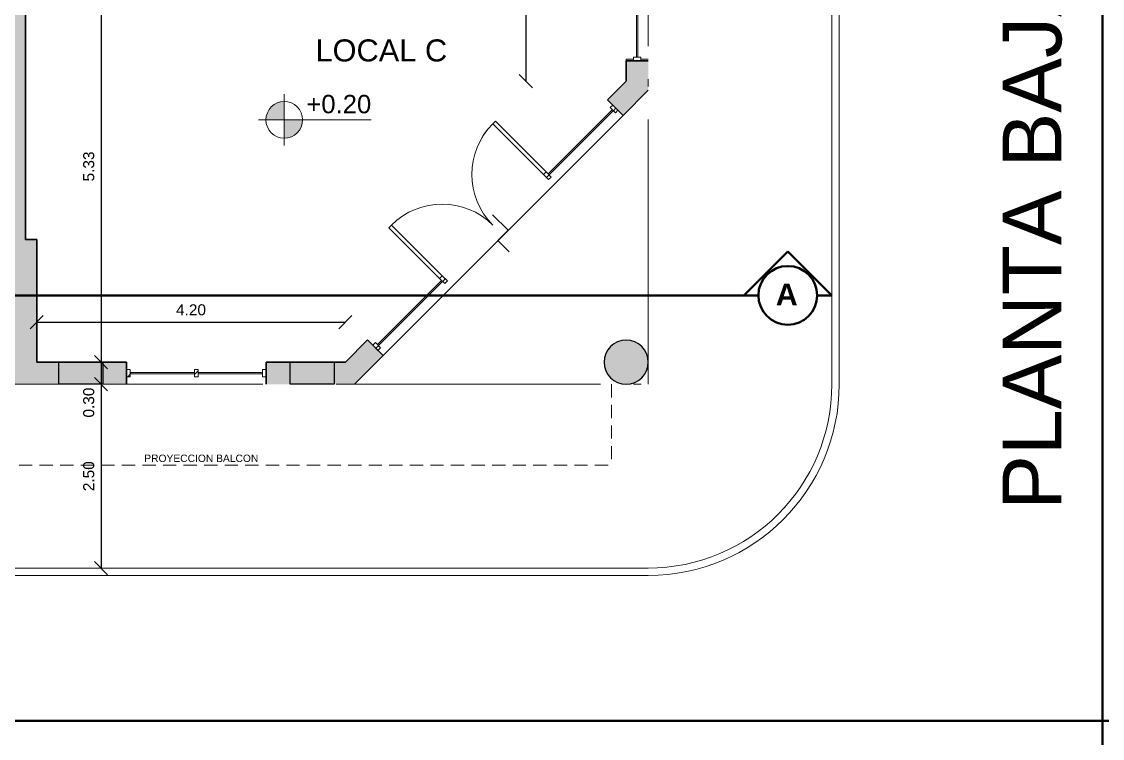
# Model space of a CAD drawing. Header units: metres. Extents: x 42 to 294, y -52 to 32.
# Drawn here: x 111.08 to 125.79, y 3.1 to 12.85 of the extents above; entities that cross this region are included whole.
import ezdxf

# ---------------------------------------------------------------- set-up
doc = ezdxf.new("R2010")
doc.units = ezdxf.units.M
doc.header["$LTSCALE"] = 0.15
doc.linetypes.add('ACAD_ISO02W100', pattern=[15, 12, -3])
doc.linetypes.add('ACAD_ISO04W100', pattern=[30, 24, -3, 0, -3])
doc.layers.get('0').update_dxf_attribs({"lineweight": 20})
for name, color, linetype, lineweight in [('A-----SYP', 6, 'Continuous', 50), ('A-DOORSYM', 1, 'Continuous', 9), ('A-FLOROTM', 6, 'Continuous', 13), ('A-WALL', 2, 'Continuous', 30), ('A-WALLCWM', 6, 'Continuous', 9), ('Accesorios', 4, 'Continuous', 20), ('PROYECCIONES', 7, 'ACAD_ISO02W100', 9), ('RECUADRO', 82, 'Continuous', 50), ('S-GRIDIDM', 1, 'Continuous', 20)]:
    doc.layers.add(name, color=color, linetype=linetype, lineweight=lineweight)
doc.layers.add('Hatch', color=8, linetype='Continuous')
doc.layers.add('MUROS', color=11, linetype='Continuous')
doc.styles.get("Standard").update_dxf_attribs({"font": 'arial.ttf', "height": 0.15})
doc.dimstyles.new('Copy of Annotative', dxfattribs={"dimtxt": 0.15, "dimasz": 0.18, "dimexe": 0.18, "dimexo": 0.0625, "dimgap": 0.09, "dimtad": 1, "dimzin": 0, "dimdsep": 46, "dimtxsty": 'Standard', "dimblk": 'OBLIQUE', "dimcen": 0.09, "dimse1": 1, "dimse2": 1, "dimadec": 0, "dimazin": 0, "dimtfac": 1, "dimtofl": 0, "dimtmove": 0, "dimatfit": 3, "dimfxl": 1, "dimtolj": 1, "dimtzin": 0, "dimarcsym": 0})

# ---------------------------------------------------------------- blocks, each defined once
blk = doc.blocks.new('Panel de sistema - Acristalado-136-01 PBaja')
at = {"layer": 'A-WALLCWM'}
for p, q in [((0.4375, 0.01), (-0.4375, 0.01)), ((-0.4375, 0.01), (-0.4375, -0.01)), ((0.4375, -0.01), (0.4375, 0.01)), ((-0.4375, -0.01), (0.4375, -0.01))]:
    blk.add_line(p, q, dxfattribs=at)
blk = doc.blocks.new('Panel de sistema - Acristalado-135-01 PBaja')
at = {"layer": 'A-WALLCWM'}
for p, q in [((0.6175, 0.01), (-0.6175, 0.01)), ((-0.6175, 0.01), (-0.6175, -0.01)), ((0.6175, -0.01), (0.6175, 0.01)), ((-0.6175, -0.01), (0.6175, -0.01))]:
    blk.add_line(p, q, dxfattribs=at)
blk = doc.blocks.new('Panel de sistema - Acristalado-134-01 PBaja')
at = {"layer": 'A-WALLCWM'}
for p, q in [((0.5, 0.01), (-0.5, 0.01)), ((-0.5, 0.01), (-0.5, -0.01)), ((0.5, -0.01), (0.5, 0.01)), ((-0.5, -0.01), (0.5, -0.01))]:
    blk.add_line(p, q, dxfattribs=at)
blk = doc.blocks.new('Panel de sistema - Acristalado-150-01 PBaja')
at = {"layer": 'A-WALLCWM'}
for p, q in [((0.4375, 0.01), (-0.4375, 0.01)), ((-0.4375, 0.01), (-0.4375, -0.01)), ((0.4375, -0.01), (0.4375, 0.01)), ((-0.4375, -0.01), (0.4375, -0.01))]:
    blk.add_line(p, q, dxfattribs=at)
blk = doc.blocks.new('Montante rectangular - Montante rectangular - 5x10 cm Aluminio-149-01 PBaja')
at = {"layer": 'A-WALLCWM'}
h = blk.add_hatch(dxfattribs=at)
h.set_pattern_fill('FP1_10', color=256, style=0, pattern_type=2)
h.set_pattern_definition([(45, (-0.279, 0.078), (-0.25173, 0.25173), []), (45, (-0.279, 0.459), (-0.25173, 0.25173), [])])
h.paths.add_polyline_path([(-0.05, 0.05), (-0.05, -0.05), (0, -0.05), (0, 0.05)], flags=0)
at = {"layer": 'A-WALLCWM', "lineweight": 13}
for p, q in [((-0.05, 0.05), (-0.05, -0.05)), ((0, 0.05), (-0.05, 0.05)), ((0, -0.05), (0, 0.05)), ((-0.05, -0.05), (0, -0.05))]:
    blk.add_line(p, q, dxfattribs=at)
blk = doc.blocks.new('Montante rectangular - Montante rectangular - 5x10 cm Aluminio-148-01 PBaja')
at = {"layer": 'A-WALLCWM'}
h = blk.add_hatch(dxfattribs=at)
h.set_pattern_fill('FP1_11', color=256, style=0, pattern_type=2)
h.set_pattern_definition([(135, (0.26, 0.078), (-0.25173, -0.25173), []), (135, (0.26, 0.459), (-0.25173, -0.25173), [])])
h.paths.add_polyline_path([(-0.05, 0.05), (0, 0.05), (0, -0.05), (-0.05, -0.05)], flags=0)
at = {"layer": 'A-WALLCWM', "lineweight": 13}
for p, q in [((-0.05, 0.05), (0, 0.05)), ((-0.05, -0.05), (-0.05, 0.05)), ((0, 0.05), (0, -0.05)), ((0, -0.05), (-0.05, -0.05))]:
    blk.add_line(p, q, dxfattribs=at)
blk = doc.blocks.new('Montante rectangular - Montante rectangular - 5x10 cm Aluminio-122-01 PBaja')
at = {"layer": 'A-WALLCWM'}
h = blk.add_hatch(dxfattribs=at)
h.set_pattern_fill('FP1_12', color=256, style=0, pattern_type=2)
h.set_pattern_definition([(135, (0.269, 0.078), (-0.25173, -0.25173), []), (135, (0.269, 0.459), (-0.25173, -0.25173), [])])
h.paths.add_polyline_path([(-0.025, 0.05), (0.025, 0.05), (0.025, -0.05), (-0.025, -0.05)], flags=0)
at = {"layer": 'A-WALLCWM', "lineweight": 13}
for p, q in [((-0.025, 0.05), (0.025, 0.05)), ((-0.025, -0.05), (-0.025, 0.05)), ((0.025, 0.05), (0.025, -0.05)), ((0.025, -0.05), (-0.025, -0.05))]:
    blk.add_line(p, q, dxfattribs=at)
blk = doc.blocks.new('Dbl Glass _2_ - Puerta doble - vidrio-108-01 PBaja')
at = {"layer": 'A-DOORSYM', "lineweight": 13}
for p, q in [((-0.975, -0.05), (-0.975, -1.025)), ((0.975, -0.05), (0.975, -1.025))]:
    blk.add_line(p, q, dxfattribs=at)
at = {"layer": 'A-DOORSYM'}
for centre, start, end in [((-0.975, -0.05), 270, 0), ((0.975, -0.05), 180, 270)]:
    blk.add_arc(centre, 0.975, start, end, dxfattribs=at)
blk = doc.blocks.new('Panel de sistema - Acristalado-121-01 PBaja')
at = {"layer": 'A-WALLCWM'}
for p, q in [((0.6175, 0.01), (-0.6175, 0.01)), ((-0.6175, 0.01), (-0.6175, -0.01)), ((0.6175, -0.01), (0.6175, 0.01)), ((-0.6175, -0.01), (0.6175, -0.01))]:
    blk.add_line(p, q, dxfattribs=at)
blk = doc.blocks.new('Montante rectangular - Montante rectangular - 5x10 cm Aluminio-120-01 PBaja')
at = {"layer": 'A-WALLCWM'}
h = blk.add_hatch(dxfattribs=at)
h.set_pattern_fill('FP1_13', color=256, style=0, pattern_type=2)
h.set_pattern_definition([(0, (-0.201, 0.26), (0, 0.356), []), (0, (0.069, 0.53), (0, 0.356), [])])
h.paths.add_polyline_path([(-0.05, 0.05), (-0.05, -0.05), (0, -0.05), (0, 0.05)], flags=0)
at = {"layer": 'A-WALLCWM', "lineweight": 13}
for p, q in [((-0.05, 0.05), (-0.05, -0.05)), ((0, 0.05), (-0.05, 0.05)), ((0, -0.05), (0, 0.05)), ((-0.05, -0.05), (0, -0.05))]:
    blk.add_line(p, q, dxfattribs=at)
blk = doc.blocks.new('Montante rectangular - Montante rectangular - 5x10 cm Aluminio-119-01 PBaja')
at = {"layer": 'A-WALLCWM'}
h = blk.add_hatch(dxfattribs=at)
h.set_pattern_fill('FP1_14', color=256, style=0, pattern_type=2)
h.set_pattern_definition([(180, (0.188, 0.26), (-4e-17, -0.356), []), (180, (-0.082, 0.53), (-4e-17, -0.356), [])])
h.paths.add_polyline_path([(-0.025, 0.05), (0.025, 0.05), (0.025, -0.05), (-0.025, -0.05)], flags=0)
at = {"layer": 'A-WALLCWM', "lineweight": 13}
for p, q in [((-0.025, 0.05), (0.025, 0.05)), ((-0.025, -0.05), (-0.025, 0.05)), ((0.025, 0.05), (0.025, -0.05)), ((0.025, -0.05), (-0.025, -0.05))]:
    blk.add_line(p, q, dxfattribs=at)
blk = doc.blocks.new('Montante rectangular - Montante rectangular - 5x10 cm Aluminio-118-01 PBaja')
at = {"layer": 'A-WALLCWM'}
h = blk.add_hatch(dxfattribs=at)
h.set_pattern_fill('FP1_15', color=256, style=0, pattern_type=2)
h.set_pattern_definition([(180, (0.168, 0.26), (-4e-17, -0.356), []), (180, (-0.102, 0.53), (-4e-17, -0.356), [])])
h.paths.add_polyline_path([(-0.025, 0.05), (0.025, 0.05), (0.025, -0.05), (-0.025, -0.05)], flags=0)
at = {"layer": 'A-WALLCWM', "lineweight": 13}
for p, q in [((-0.025, 0.05), (0.025, 0.05)), ((-0.025, -0.05), (-0.025, 0.05)), ((0.025, 0.05), (0.025, -0.05)), ((0.025, -0.05), (-0.025, -0.05))]:
    blk.add_line(p, q, dxfattribs=at)
blk = doc.blocks.new('Montante rectangular - Montante rectangular - 5x10 cm Aluminio-117-01 PBaja')
at = {"layer": 'A-WALLCWM'}
h = blk.add_hatch(dxfattribs=at)
h.set_pattern_fill('FP1_16', color=256, style=0, pattern_type=2)
h.set_pattern_definition([(180, (0.155, 0.26), (-4e-17, -0.356), []), (180, (-0.115, 0.53), (-4e-17, -0.356), [])])
h.paths.add_polyline_path([(-0.05, 0.05), (0, 0.05), (0, -0.05), (-0.05, -0.05)], flags=0)
at = {"layer": 'A-WALLCWM', "lineweight": 13}
for p, q in [((-0.05, 0.05), (0, 0.05)), ((-0.05, -0.05), (-0.05, 0.05)), ((0, 0.05), (0, -0.05)), ((0, -0.05), (-0.05, -0.05))]:
    blk.add_line(p, q, dxfattribs=at)
blk = doc.blocks.new('Montante rectangular - Montante rectangular - 5x10 cm Aluminio-116-01 PBaja')
at = {"layer": 'A-WALLCWM'}
h = blk.add_hatch(dxfattribs=at)
h.set_pattern_fill('FP1_17', color=256, style=0, pattern_type=2)
h.set_pattern_definition([(225, (-0.036, 0.329), (0.25173, -0.25173), []), (225, (-0.417, 0.329), (0.25173, -0.25173), [])])
h.paths.add_polyline_path([(-0.05, 0.05), (0, 0.05), (0, -0.05), (-0.05, -0.05)], flags=0)
at = {"layer": 'A-WALLCWM', "lineweight": 13}
for p, q in [((-0.05, 0.05), (0, 0.05)), ((-0.05, -0.05), (-0.05, 0.05)), ((0, 0.05), (0, -0.05)), ((0, -0.05), (-0.05, -0.05))]:
    blk.add_line(p, q, dxfattribs=at)
blk = doc.blocks.new('_Oblique')
at = {"color": 0, "linetype": 'ByBlock', "lineweight": -2}
blk.add_line((-0.5, -0.5), (0.5, 0.5), dxfattribs=at)
blk = doc.blocks.new('*D2639')
at = {"color": 0, "lineweight": -2, "ltscale": 0.1, "transparency": 16777216}
blk.add_line((111.283, 8.764), (115.485, 8.764), dxfattribs=at)
at = {"layer": 'Defpoints', "color": 0, "ltscale": 0.1, "transparency": 16777216}
for p in [(115.485, 8.764), (111.283, 8.219), (115.485, 8.219)]:
    blk.add_point(p, dxfattribs=at)
at = {"color": 0, "lineweight": -2, "ltscale": 0.1, "transparency": 16777216, "xscale": 0.18, "yscale": 0.18, "zscale": 0.18, "rotation": 180}
blk.add_blockref('_Oblique', (111.283, 8.764), dxfattribs=at)
at = {"color": 0, "lineweight": -2, "ltscale": 0.1, "transparency": 16777216, "xscale": 0.18, "yscale": 0.18, "zscale": 0.18}
blk.add_blockref('_Oblique', (115.485, 8.764), dxfattribs=at)
at = {"color": 0, "ltscale": 0.1, "transparency": 16777216, "insert": (113.384, 8.931), "char_height": 0.15, "attachment_point": 5}
blk.add_mtext('\\A1;4.20', dxfattribs=at)
blk = doc.blocks.new('*D2620')
at = {"color": 0, "lineweight": -2, "ltscale": 0.1, "transparency": 16777216}
blk.add_line((112.159, 13.544), (112.159, 8.219), dxfattribs=at)
at = {"layer": 'Defpoints', "color": 0, "ltscale": 0.1, "transparency": 16777216}
for p in [(112.156, 13.544), (112.159, 8.219), (112.159, 8.219)]:
    blk.add_point(p, dxfattribs=at)
at = {"color": 0, "lineweight": -2, "ltscale": 0.1, "transparency": 16777216, "xscale": 0.18, "yscale": 0.18, "zscale": 0.18}
for p, rotation in [((112.159, 13.544), 90), ((112.159, 8.219), 270)]:
    blk.add_blockref('_Oblique', p, dxfattribs=dict(at, rotation=rotation))
at = {"color": 0, "ltscale": 0.1, "transparency": 16777216, "insert": (111.992, 10.882), "char_height": 0.15, "attachment_point": 5, "rotation": 90}
blk.add_mtext('\\A1;5.33', dxfattribs=at)
blk = doc.blocks.new('*D2621')
at = {"color": 0, "lineweight": -2, "ltscale": 0.1, "transparency": 16777216}
blk.add_line((112.159, 8.219), (112.159, 7.919), dxfattribs=at)
at = {"layer": 'Defpoints', "color": 0, "ltscale": 0.1, "transparency": 16777216}
for p in [(112.159, 8.219), (112.159, 7.919), (112.159, 7.919)]:
    blk.add_point(p, dxfattribs=at)
at = {"color": 0, "lineweight": -2, "ltscale": 0.1, "transparency": 16777216, "xscale": 0.18, "yscale": 0.18, "zscale": 0.18}
for p, rotation in [((112.159, 8.219), 90), ((112.159, 7.919), 270)]:
    blk.add_blockref('_Oblique', p, dxfattribs=dict(at, rotation=rotation))
at = {"color": 0, "ltscale": 0.1, "transparency": 16777216, "insert": (111.992, 7.67), "char_height": 0.15, "attachment_point": 5, "rotation": 90}
blk.add_mtext('\\A1;0.30', dxfattribs=at)
blk = doc.blocks.new('*D2622')
at = {"color": 0, "lineweight": -2, "ltscale": 0.1, "transparency": 16777216}
blk.add_line((112.159, 7.919), (112.159, 5.418), dxfattribs=at)
at = {"layer": 'Defpoints', "color": 0, "ltscale": 0.1, "transparency": 16777216}
for p in [(112.159, 7.919), (112.159, 5.418), (112.159, 5.418)]:
    blk.add_point(p, dxfattribs=at)
at = {"color": 0, "lineweight": -2, "ltscale": 0.1, "transparency": 16777216, "xscale": 0.18, "yscale": 0.18, "zscale": 0.18}
for p, rotation in [((112.159, 7.919), 90), ((112.159, 5.418), 270)]:
    blk.add_blockref('_Oblique', p, dxfattribs=dict(at, rotation=rotation))
at = {"color": 0, "ltscale": 0.1, "transparency": 16777216, "insert": (111.992, 6.668), "char_height": 0.15, "attachment_point": 5, "rotation": 90}
blk.add_mtext('\\A1;2.50', dxfattribs=at)
blk = doc.blocks.new('*D2586')
at = {"color": 0, "lineweight": -2, "ltscale": 0.1, "transparency": 16777216}
blk.add_line((117.943, 15.494), (117.943, 12.042), dxfattribs=at)
at = {"layer": 'Defpoints', "color": 0, "ltscale": 0.1, "transparency": 16777216}
for p in [(117.943, 15.494), (117.943, 12.042), (118.095, 12.042)]:
    blk.add_point(p, dxfattribs=at)
at = {"color": 0, "lineweight": -2, "ltscale": 0.1, "transparency": 16777216, "xscale": 0.18, "yscale": 0.18, "zscale": 0.18}
for p, rotation in [((117.943, 15.494), 90), ((117.943, 12.042), 270)]:
    blk.add_blockref('_Oblique', p, dxfattribs=dict(at, rotation=rotation))
at = {"color": 0, "ltscale": 0.1, "transparency": 16777216, "insert": (117.776, 13.768), "char_height": 0.15, "attachment_point": 5, "rotation": 90}
blk.add_mtext('\\A1;3.45', dxfattribs=at)
blk = doc.blocks.new('Sección - Extremo de sección-3896-02 Primer piso')
at = {"layer": 'A-----SYP'}
for p, q in [((-0.006, 0.00598), (-0.012, 0)), ((0, 0), (-0.006, 0.00598)), ((-0.012, 0), (-0.01, 0)), ((-0.002, 0), (0, 0))]:
    blk.add_line(p, q, dxfattribs=at)
blk.add_circle((-0.006, 0), 0.004, dxfattribs=at)
blk.add_arc((-0.006, 0), 0.004, 0, 180, dxfattribs=at)

msp = doc.modelspace()

# ---------------------------------------------------------------- hatches: boundary and pattern name
at = {"ltscale": 0.1}
h = msp.add_hatch(color=256, dxfattribs=at)
h.paths.add_polyline_path([(114.654, 11.766, 0.414214), (114.404, 11.516), (114.404, 11.516), (114.654, 11.516)])
h.paths.add_polyline_path([(114.904, 11.516), (114.654, 11.516), (114.654, 11.266, 0.414214)])
at = {"layer": 'Hatch', "ltscale": 0.1}
msp.add_hatch(color=256, dxfattribs=at).paths.add_polyline_path([(119.608, 8.219, 1), (119.008, 8.219, 1)])
at = {"layer": 'Hatch', "ltscale": 0.2}
for points in [[(112.183, 8.219), (111.958, 8.219), (111.583, 8.219), (111.583, 7.919), (112.183, 7.919)], [(115.333, 7.919), (115.333, 8.219), (114.733, 8.219), (114.733, 7.919)]]:
    msp.add_hatch(color=256, dxfattribs=at).paths.add_polyline_path(points)
at = {"layer": 'MUROS', "ltscale": 0.1}
msp.add_hatch(color=256, dxfattribs=at).paths.add_polyline_path([(114.633, 20.794), (112.833, 20.794), (112.833, 20.894), (112.683, 20.894), (112.683, 20.844), (112.683, 20.794), (109.333, 20.794), (109.333, 20.744), (109.633, 20.744), (109.633, 20.644), (110.983, 20.644), (110.983, 10.944), (110.783, 10.944), (110.783, 10.794), (110.983, 10.794), (110.983, 9.128), (111.283, 9.128), (111.283, 9.889), (111.133, 9.889), (111.133, 13.544), (111.833, 13.544), (111.833, 13.694), (111.133, 13.694), (111.133, 15.494), (112.633, 15.494), (112.633, 13.694), (112.533, 13.694), (112.533, 13.544), (112.883, 13.544), (112.883, 13.694), (112.833, 13.694), (112.783, 13.694), (112.783, 15.494), (114.958, 15.494), (114.958, 14.319), (115.108, 14.319), (115.108, 15.494), (119.308, 15.494), (119.308, 14.319), (119.608, 14.319), (119.608, 15.944), (119.308, 15.944), (119.308, 15.644), (112.783, 15.644), (112.783, 17.594), (112.533, 17.594), (112.533, 17.444), (112.583, 17.444), (112.633, 17.444), (112.633, 15.644), (111.133, 15.644), (111.133, 17.444), (111.833, 17.444), (111.833, 17.594), (111.133, 17.594), (111.133, 20.644), (112.633, 20.644), (112.633, 18.569), (112.783, 18.569), (112.783, 20.644), (114.633, 20.644)])
h = msp.add_hatch(color=256, dxfattribs=at)
h.paths.add_polyline_path([(113.583, 13.694), (113.583, 13.544), (115.108, 13.544), (115.108, 13.719), (114.958, 13.719), (114.958, 13.694)])
h.paths.add_polyline_path([(119.608, 11.918), (119.608, 12.319), (119.308, 12.319), (119.308, 12.042), (119.055, 11.789), (119.267, 11.577)])
h.paths.add_polyline_path([(119.608, 13.419), (119.608, 13.719), (119.308, 13.719), (119.308, 13.419)])
h.paths.add_polyline_path([(114.408, 8.219), (114.408, 7.919), (114.733, 7.919), (114.733, 8.219)])
h.paths.add_polyline_path([(115.485, 8.219), (115.333, 8.219), (115.333, 7.919), (115.61, 7.919), (116, 8.31), (115.788, 8.522)])
h.paths.add_polyline_path([(112.183, 7.919), (112.508, 7.919), (112.508, 8.219), (112.183, 8.219)])
h.paths.add_polyline_path([(111.283, 8.219), (111.283, 9.128), (110.983, 9.128), (110.983, 7.919), (111.583, 7.919), (111.583, 8.219)])
h.paths.add_polyline_path([(107.633, 14.119), (107.633, 13.819), (109.033, 13.819), (109.033, 14.119)])
h.paths.add_polyline_path([(107.483, 13.819), (107.183, 13.819), (107.183, 13.419), (107.483, 13.419)])
h.paths.add_polyline_path([(107.483, 11.419), (107.183, 11.419), (107.183, 10.794), (107.683, 10.794), (107.683, 10.944), (107.483, 10.944)])
h.paths.add_polyline_path([(107.633, 16.419), (107.483, 16.419), (107.483, 14.119), (107.633, 14.119)])

# ---------------------------------------------------------------- linework, layer by layer
at = {"ltscale": 0.1}
for p, q in [((114.654, 11.766), (114.654, 11.866)), ((114.654, 11.266), (114.654, 11.766)), ((114.404, 11.516), (114.304, 11.516)), ((114.404, 11.516), (115.836, 11.516)), ((114.654, 11.266), (114.654, 11.166))]:
    msp.add_line(p, q, dxfattribs=at)
msp.add_circle((114.654, 11.516), 0.25, dxfattribs=at)
at = {"layer": 'A-----SYP'}
msp.add_line((120.908, 9.128), (87.741, 9.128), dxfattribs=at)
at = {"layer": 'A-DOORSYM', "ltscale": 0.1}
for p, q in [((117.492, 11.464), (117.528, 11.499)), ((116.078, 10.049), (116.113, 10.085)), ((116.768, 9.36), (116.803, 9.395))]:
    msp.add_line(p, q, dxfattribs=at)
at = {"layer": 'A-DOORSYM', "lineweight": 13}
for p, q in [((118.217, 10.81), (117.528, 11.499)), ((118.182, 10.774), (117.492, 11.464)), ((116.768, 9.36), (116.078, 10.049)), ((116.803, 9.395), (116.113, 10.085))]:
    msp.add_line(p, q, dxfattribs=at)
at = {"layer": 'A-DOORSYM'}
for centre, start, end in [((118.182, 10.774), 135, 225), ((116.803, 9.395), 45, 135)]:
    msp.add_arc(centre, 0.975, start, end, dxfattribs=at)
at = {"layer": 'A-FLOROTM'}
for p, q in [((122.108, 7.918), (122.108, 29.411)), ((122.208, 7.918), (122.208, 29.411)), ((119.308, 12.319), (119.308, 12.342)), ((119.308, 12.342), (119.408, 12.342)), ((119.508, 12.342), (119.608, 12.342)), ((116, 8.31), (119.267, 11.577)), ((115.61, 7.919), (115.608, 7.918)), ((87.76, 5.418), (119.608, 5.418)), ((87.76, 5.318), (119.608, 5.318))]:
    msp.add_line(p, q, dxfattribs=at)
for radius, end in [(2.5, 0), (2.5, 360), (2.6, 360)]:
    msp.add_arc((119.608, 7.918), radius, 270, end, dxfattribs=at)
at = {"layer": 'A-WALL', "lineweight": 35}
for p, q in [((111.133, 9.889), (111.133, 13.544)), ((119.308, 12.319), (119.308, 12.042)), ((119.608, 12.319), (119.308, 12.319)), ((119.308, 12.042), (119.055, 11.789)), ((119.267, 11.577), (119.608, 11.918)), ((119.055, 11.789), (119.267, 11.577)), ((111.283, 9.889), (111.133, 9.889)), ((111.283, 8.219), (111.283, 9.889)), ((115.788, 8.522), (115.485, 8.219)), ((116, 8.31), (115.788, 8.522)), ((115.61, 7.919), (116, 8.31)), ((112.508, 8.219), (111.283, 8.219)), ((112.508, 7.919), (112.508, 8.219)), ((115.485, 8.219), (114.408, 8.219)), ((114.408, 8.219), (114.408, 7.919))]:
    msp.add_line(p, q, dxfattribs=at)
at = {"layer": 'Accesorios'}
for p, q in [((117.703, 10.015), (117.489, 10.225)), ((117.563, 9.873), (117.703, 10.015)), ((117.563, 9.873), (117.713, 9.723))]:
    msp.add_line(p, q, dxfattribs=at)
at = {"layer": 'Hatch', "ltscale": 0.2}
for p, q in [((111.583, 7.919), (111.583, 8.219)), ((112.183, 8.219), (111.583, 8.219)), ((112.183, 8.219), (112.183, 7.919)), ((114.733, 7.919), (114.733, 8.219)), ((114.733, 8.219), (115.333, 8.219)), ((115.333, 8.219), (115.333, 7.919)), ((112.183, 7.919), (111.583, 7.919)), ((115.333, 7.919), (114.733, 7.919))]:
    msp.add_line(p, q, dxfattribs=at)
for start, end in [(0, 180), (180, 0)]:
    msp.add_arc((119.308, 8.219), 0.3, start, end, dxfattribs=at)
at = {"layer": 'PROYECCIONES', "ltscale": 0.1}
for p in [(119.108, 7.919), (107.683, 6.819)]:
    msp.add_line(p, (119.108, 6.819), dxfattribs=at)
at = {"layer": 'RECUADRO', "ltscale": 0.1}
for p, q in [((125.791, 31.505), (125.791, -51.757)), ((125.791, 3.341), (83.791, 3.341)), ((83.791, 3.341), (125.791, 3.341)), ((167.791, 3.341), (125.791, 3.341))]:
    msp.add_line(p, q, dxfattribs=at)
at = {"layer": 'S-GRIDIDM', "linetype": 'ACAD_ISO04W100'}
for p, q in [((119.608, 7.919), (119.608, 29.411)), ((87.76, 7.919), (119.608, 7.919))]:
    msp.add_line(p, q, dxfattribs=at)

# ---------------------------------------------------------------- block references
at = {"layer": 'A-----SYP', "extrusion": (0, 0, -1), "xscale": 99.99999999999993, "yscale": 99.99999999999993, "zscale": 99.99999999999993}
msp.add_blockref('Sección - Extremo de sección-3896-02 Primer piso', (-120.908, 9.128), dxfattribs=at)
at = {"layer": 'A-WALLCWM'}
for name, p, rotation in [('Panel de sistema - Acristalado-134-01 PBaja', (119.458, 12.869), 269.9999999999998), ('Panel de sistema - Acristalado-135-01 PBaja', (118.689, 11.211), 224.9999999999996), ('Montante rectangular - Montante rectangular - 5x10 cm Aluminio-120-01 PBaja', (119.161, 11.683), 44.99999999999963), ('Dbl Glass _2_ - Puerta doble - vidrio-108-01 PBaja', (117.528, 10.049), 224.9999999999996), ('Panel de sistema - Acristalado-121-01 PBaja', (116.366, 8.888), 224.9999999999996), ('Panel de sistema - Acristalado-150-01 PBaja', (112.996, 8.069), 180), ('Panel de sistema - Acristalado-136-01 PBaja', (113.921, 8.069), 180)]:
    msp.add_blockref(name, p, dxfattribs=dict(at, rotation=rotation))
at = {"layer": 'A-WALLCWM', "extrusion": (0, 0, -1)}
for name, p, rotation in [('Montante rectangular - Montante rectangular - 5x10 cm Aluminio-116-01 PBaja', (-119.458, 12.319), 270.0000000000002), ('Montante rectangular - Montante rectangular - 5x10 cm Aluminio-119-01 PBaja', (-118.235, 10.756), 315.0000000000003), ('Montante rectangular - Montante rectangular - 5x10 cm Aluminio-118-01 PBaja', (-116.821, 9.342), 315.0000000000003), ('Montante rectangular - Montante rectangular - 5x10 cm Aluminio-117-01 PBaja', (-115.894, 8.416), 315.0000000000003)]:
    msp.add_blockref(name, p, dxfattribs=dict(at, rotation=rotation))
for name, p in [('Montante rectangular - Montante rectangular - 5x10 cm Aluminio-148-01 PBaja', (-112.508, 8.069)), ('Montante rectangular - Montante rectangular - 5x10 cm Aluminio-122-01 PBaja', (-113.458, 8.069))]:
    msp.add_blockref(name, p, dxfattribs=at)
at = {"layer": 'A-WALLCWM'}
msp.add_blockref('Montante rectangular - Montante rectangular - 5x10 cm Aluminio-149-01 PBaja', (114.408, 8.069), dxfattribs=at)

# ---------------------------------------------------------------- texts
msp.add_text('LOCAL C', height=0.3).set_placement((115.078, 12.311))
at = {"ltscale": 0.1, "attachment_point": 1}
for s, insert, char_height, width in [('{\\fArial|b0|i0|c0|p34;+0.20}', (114.954, 11.856), 0.25, 1.01133), ('PROYECCION BALCON', (112.748, 6.962), 0.1, 2.14772)]:
    msp.add_mtext(s, dxfattribs=dict(at, insert=insert, char_height=char_height, width=width))
at = {"layer": 'RECUADRO', "ltscale": 0.1, "insert": (124.433, 6.21), "char_height": 0.8, "width": 25.93368, "attachment_point": 1, "rotation": 90}
msp.add_mtext('PLANTA BAJA ACOTADA^IESC. 1:100', dxfattribs=at)

# ---------------------------------------------------------------- dimensions: what is measured, and where the dimension line sits
at = {"ltscale": 0.1}
for base, p1, p2, picture, middle in [((117.943, 12.042), (117.943, 15.494), (118.095, 12.042), '*D2586', (117.776, 13.768)), ((112.15858063, 8.219282627), (112.156315752, 13.544282627), (112.15858063, 8.219282627), '*D2620', (111.991943522, 10.881782627)), ((112.159, 5.418), (112.159, 7.919), (112.159, 5.418), '*D2622', (111.992, 6.668))]:
    dim = msp.add_linear_dim(base=base, p1=p1, p2=p2, angle=90, dimstyle='Copy of Annotative', override={"dimscale": 0, "dimtix": 0, "dimtofl": 0, "dimtmove": 1, "dimatfit": 3}, dxfattribs=at)
    dim.commit()
    dim.dimension.update_dxf_attribs({"geometry": picture, "text_midpoint": middle})
dim = msp.add_linear_dim(base=(115.485, 8.764), p1=(111.283, 8.219), p2=(115.485, 8.219), dimstyle='Copy of Annotative', override={"dimscale": 0, "dimtix": 0, "dimtofl": 0, "dimtmove": 0, "dimatfit": 3}, dxfattribs=at)
dim.commit()
dim.dimension.update_dxf_attribs({"geometry": '*D2639', "text_midpoint": (113.384, 8.931)})
dim = msp.add_linear_dim(base=(112.159, 7.919), p1=(112.159, 8.219), p2=(112.159, 7.919), angle=90, dimstyle='Copy of Annotative', override={"dimscale": 0, "dimtix": 0, "dimtofl": 0, "dimtmove": 1, "dimatfit": 3}, dxfattribs=at)
dim.commit()
dim.dimension.update_dxf_attribs({"geometry": '*D2621', "text_midpoint": (112.159, 7.67), "dimtype": 160})

# ---------------------------------------------------------------- next in the draw order: texts
at = {"layer": 'A-----SYP', "insert": (121.494, 9.289), "char_height": 0.29506, "width": 0.162, "attachment_point": 2, "line_spacing_factor": 0.938532, "bg_fill": 3, "box_fill_scale": 1.25, "bg_fill_color": 0, "bg_fill_transparency": 0}
msp.add_mtext('{\\fArial|b1|i0|c0|p34;A}', dxfattribs=at)

doc.saveas('drawing.dxf')
